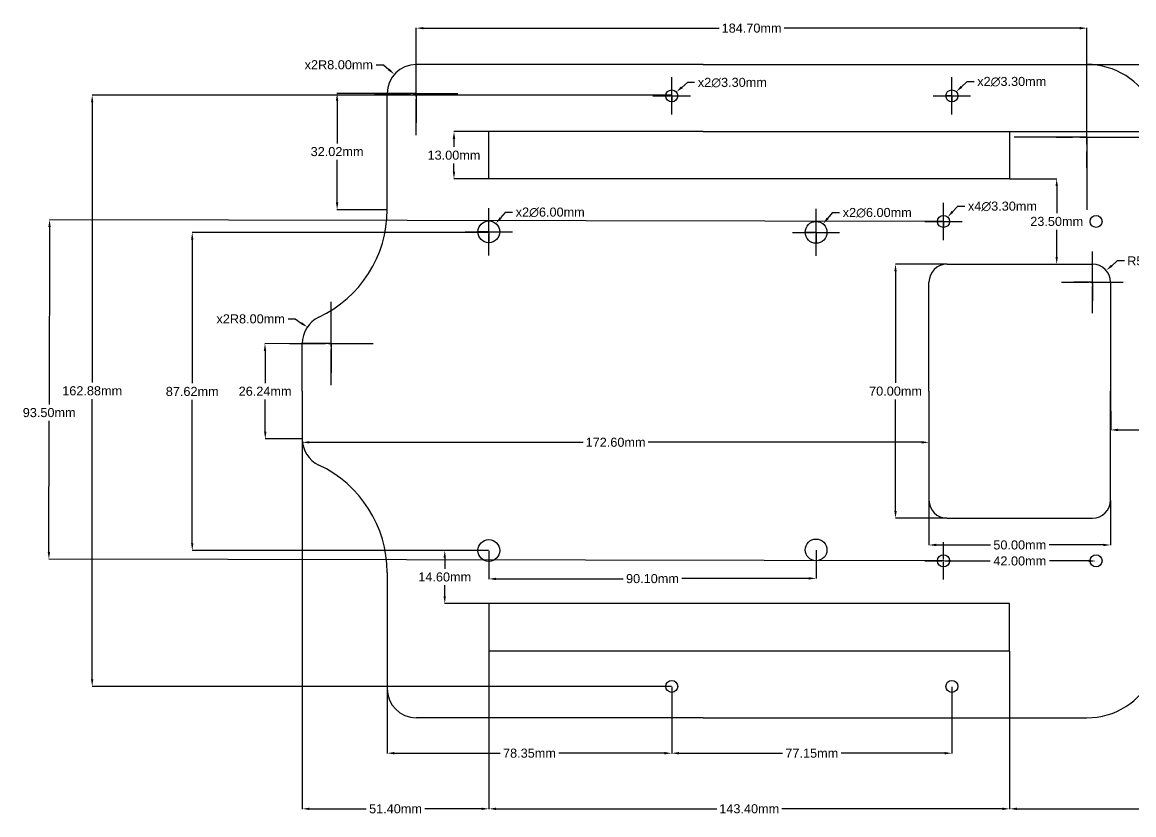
# Model space of a CAD drawing. Header units: millimetres. Extents: x -187 to 276, y -117 to 102.
# Drawn here: x -187.5 to 118.6, y -116.7 to 101.6 of the extents above; entities that cross this region are included whole.
import ezdxf

# ---------------------------------------------------------------- set-up
doc = ezdxf.new("R2010")
doc.units = ezdxf.units.MM
doc.linetypes.add('CENTER2', pattern=[28.575, 19.05, -3.175, 3.175, -3.175])
doc.layers.get('0').update_dxf_attribs({"lineweight": 30})
doc.layers.get('Defpoints').update_dxf_attribs({"lineweight": 30})
doc.layers.add('cotas', color=251, linetype='Continuous')
doc.styles.get("Standard").update_dxf_attribs({"font": 'arial.ttf'})
doc.dimstyles.new('escala_1-100', dxfattribs={"dimtxt": 2.5, "dimasz": 2, "dimexe": 0.05, "dimexo": 0.1, "dimgap": 1, "dimtad": 0, "dimtih": 1, "dimtoh": 1, "dimzin": 4, "dimdsep": 46, "dimtxsty": 'Standard', "dimcen": -0.09, "dimclrd": 253, "dimclre": 253, "dimclrt": 253, "dimadec": 0, "dimazin": 0, "dimtfac": 1, "dimtix": 1, "dimtofl": 0, "dimtmove": 0, "dimatfit": 3, "dimfxl": 1, "dimtolj": 1, "dimtzin": 0, "dimarcsym": 0})

# ---------------------------------------------------------------- blocks, each defined once
blk = doc.blocks.new('*D0')
at = {"layer": 'cotas', "color": 253, "lineweight": -2, "transparency": 16777216}
for p, q in [((-79, 90.1), (-79, 100.05)), ((-77, 100), (4.4, 100)), ((103.7, 100), (22.3, 100)), ((105.7, 90.1), (105.7, 100.05))]:
    blk.add_line(p, q, dxfattribs=at)
at = {"layer": 'cotas', "color": 253, "transparency": 16777216}
for points in [[(-77, 100.33), (-77, 99.67), (-79, 100)], [(103.7, 100.33), (103.7, 99.67), (105.7, 100)]]:
    blk.add_solid(points, dxfattribs=at)
at = {"layer": 'Defpoints', "color": 0, "transparency": 16777216}
for p in [(105.7, 100), (-79, 90), (105.7, 90)]:
    blk.add_point(p, dxfattribs=at)
at = {"layer": 'cotas', "color": 253, "transparency": 16777216, "insert": (13.35, 100), "char_height": 2.5, "attachment_point": 5}
blk.add_mtext('\\A1;184.70mm', dxfattribs=at)
blk = doc.blocks.new('*U1')
at = {"layer": 'cotas', "color": 0, "linetype": 'CENTER2', "transparency": 16777216}
for p, q in [((0, 4), (0, 23.5)), ((-8.5, 0), (-4, 0)), ((4, 0), (23.5, 0)), ((0, -8.5), (0, -4))]:
    blk.add_line(p, q, dxfattribs=at)
at = {"layer": 'cotas', "color": 0, "linetype": 'Continuous', "transparency": 16777216}
for p, q in [((-2, 0), (2, 0)), ((0, -2), (0, 2))]:
    blk.add_line(p, q, dxfattribs=at)
blk = doc.blocks.new('*U3')
at = {"layer": 'cotas', "color": 0, "linetype": 'CENTER2', "transparency": 16777216}
for p, q in [((0, 0.33), (0, 5.15)), ((-5.15, 0), (-0.33, 0)), ((0.33, 0), (5.15, 0)), ((0, -5.15), (0, -0.33))]:
    blk.add_line(p, q, dxfattribs=at)
at = {"layer": 'cotas', "color": 0, "linetype": 'Continuous', "transparency": 16777216}
for p, q in [((-0.165, 0), (0.165, 0)), ((0, -0.165), (0, 0.165))]:
    blk.add_line(p, q, dxfattribs=at)
blk = doc.blocks.new('*U4')
at = {"layer": 'cotas', "color": 0, "linetype": 'CENTER2', "transparency": 16777216}
for p, q in [((0, 0.33), (0, 5.15)), ((-5.15, 0), (-0.33, 0)), ((0.33, 0), (5.15, 0)), ((0, -5.15), (0, -0.33))]:
    blk.add_line(p, q, dxfattribs=at)
at = {"layer": 'cotas', "color": 0, "linetype": 'Continuous', "transparency": 16777216}
for p, q in [((-0.165, 0), (0.165, 0)), ((0, -0.165), (0, 0.165))]:
    blk.add_line(p, q, dxfattribs=at)
blk = doc.blocks.new('*U5')
at = {"layer": 'cotas', "color": 0, "linetype": 'CENTER2', "transparency": 16777216}
for p, q in [((0, 0.6), (0, 6.5)), ((-6.5, 0), (-0.6, 0)), ((0.6, 0), (6.5, 0)), ((0, -6.5), (0, -0.6))]:
    blk.add_line(p, q, dxfattribs=at)
at = {"layer": 'cotas', "color": 0, "linetype": 'Continuous', "transparency": 16777216}
for p, q in [((-0.3, 0), (0.3, 0)), ((0, -0.3), (0, 0.3))]:
    blk.add_line(p, q, dxfattribs=at)
blk = doc.blocks.new('*U6')
at = {"layer": 'cotas', "color": 0, "linetype": 'CENTER2', "transparency": 16777216}
for p, q in [((0, 0.33), (0, 5.15)), ((-5.15, 0), (-0.33, 0)), ((0.33, 0), (5.15, 0)), ((0, -5.15), (0, -0.33))]:
    blk.add_line(p, q, dxfattribs=at)
at = {"layer": 'cotas', "color": 0, "linetype": 'Continuous', "transparency": 16777216}
for p, q in [((-0.165, 0), (0.165, 0)), ((0, -0.165), (0, 0.165))]:
    blk.add_line(p, q, dxfattribs=at)
blk = doc.blocks.new('*U7')
at = {"layer": 'cotas', "color": 0, "linetype": 'CENTER2', "transparency": 16777216}
for p, q in [((0, 1), (0, 8.5)), ((-8.5, 0), (-1, 0)), ((1, 0), (8.5, 0)), ((0, -8.5), (0, -1))]:
    blk.add_line(p, q, dxfattribs=at)
at = {"layer": 'cotas', "color": 0, "linetype": 'Continuous', "transparency": 16777216}
for p, q in [((-0.5, 0), (0.5, 0)), ((0, -0.5), (0, 0.5))]:
    blk.add_line(p, q, dxfattribs=at)
blk = doc.blocks.new('*U9')
at = {"layer": 'cotas', "color": 0, "linetype": 'CENTER2', "transparency": 16777216}
for p, q in [((0, 0.6), (0, 6.5)), ((-6.5, 0), (-0.6, 0)), ((0.6, 0), (6.5, 0)), ((0, -6.5), (0, -0.6))]:
    blk.add_line(p, q, dxfattribs=at)
at = {"layer": 'cotas', "color": 0, "linetype": 'Continuous', "transparency": 16777216}
for p, q in [((-0.3, 0), (0.3, 0)), ((0, -0.3), (0, 0.3))]:
    blk.add_line(p, q, dxfattribs=at)
blk = doc.blocks.new('*D10')
at = {"layer": 'cotas', "color": 253, "lineweight": -2, "transparency": 16777216}
for p, q in [((105.7, 70.18), (105.7, 90.09)), ((125.97, 85.55), (123.15, 83.39)), ((127.97, 85.55), (125.97, 85.55)), ((105.52, 70), (85.61, 70)), ((105.61, 70), (105.79, 70)), ((105.7, 69.91), (105.7, 70.09)), ((105.7, 69.82), (105.7, 49.91)), ((105.88, 70), (125.79, 70))]:
    blk.add_line(p, q, dxfattribs=at)
at = {"layer": 'cotas', "color": 253, "transparency": 16777216}
blk.add_solid([(122.95, 83.66), (123.36, 83.13), (121.57, 82.17)], dxfattribs=at)
at = {"layer": 'Defpoints', "color": 0, "transparency": 16777216}
for p in [(121.57, 82.17), (105.7, 70)]:
    blk.add_point(p, dxfattribs=at)
at = {"layer": 'cotas', "color": 253, "transparency": 16777216, "insert": (139.23, 85.55), "char_height": 2.5, "attachment_point": 5}
blk.add_mtext('\\A1;x2R20.00mm', dxfattribs=at)
blk = doc.blocks.new('*U12')
at = {"layer": 'cotas', "color": 0, "linetype": 'CENTER2', "transparency": 16777216}
for p, q in [((0, 1.6), (0, 11.5)), ((-11.5, 0), (-1.6, 0)), ((1.6, 0), (11.5, 0)), ((0, -11.5), (0, -1.6))]:
    blk.add_line(p, q, dxfattribs=at)
at = {"layer": 'cotas', "color": 0, "linetype": 'Continuous', "transparency": 16777216}
for p, q in [((-0.8, 0), (0.8, 0)), ((0, -0.8), (0, 0.8))]:
    blk.add_line(p, q, dxfattribs=at)
blk = doc.blocks.new('*U13')
at = {"layer": 'cotas', "color": 0, "linetype": 'CENTER2', "transparency": 16777216}
for p, q in [((0, 1.6), (0, 11.5)), ((-11.5, 0), (-1.6, 0)), ((1.6, 0), (11.5, 0)), ((0, -11.5), (0, -1.6))]:
    blk.add_line(p, q, dxfattribs=at)
at = {"layer": 'cotas', "color": 0, "linetype": 'Continuous', "transparency": 16777216}
for p, q in [((-0.8, 0), (0.8, 0)), ((0, -0.8), (0, 0.8))]:
    blk.add_line(p, q, dxfattribs=at)
blk = doc.blocks.new('*D14')
at = {"layer": 'cotas', "color": 253, "lineweight": -2, "transparency": 16777216}
for p, q in [((-90.02, 89.91), (-88.02, 89.91)), ((-88.02, 89.91), (-86.52, 88.59)), ((-79, 82.18), (-79, 90.09)), ((-79.18, 82), (-87.09, 82)), ((-79.09, 82), (-78.91, 82)), ((-79, 81.91), (-79, 82.09)), ((-79, 81.82), (-79, 73.91)), ((-78.82, 82), (-70.91, 82))]:
    blk.add_line(p, q, dxfattribs=at)
at = {"layer": 'cotas', "color": 253, "transparency": 16777216}
blk.add_solid([(-86.3, 88.85), (-86.74, 88.34), (-85.01, 87.28)], dxfattribs=at)
at = {"layer": 'Defpoints', "color": 0, "transparency": 16777216}
for p in [(-85.01, 87.28), (-79, 82)]:
    blk.add_point(p, dxfattribs=at)
at = {"layer": 'cotas', "color": 253, "transparency": 16777216, "insert": (-100.31, 89.91), "char_height": 2.5, "attachment_point": 5}
blk.add_mtext('\\A1;x2R8.00mm', dxfattribs=at)
blk = doc.blocks.new('*D15')
at = {"layer": 'cotas', "color": 253, "lineweight": -2, "transparency": 16777216}
for p, q in [((-114.3, 19.9), (-112.3, 19.9)), ((-112.3, 19.9), (-110.65, 18.77)), ((-102.4, 13.3), (-102.4, 21.21)), ((-102.58, 13.12), (-110.49, 13.12)), ((-102.49, 13.12), (-102.31, 13.12)), ((-102.4, 13.03), (-102.4, 13.21)), ((-102.4, 12.94), (-102.4, 5.03)), ((-102.22, 13.12), (-94.31, 13.12))]:
    blk.add_line(p, q, dxfattribs=at)
at = {"layer": 'cotas', "color": 253, "transparency": 16777216}
blk.add_solid([(-110.46, 19.04), (-110.84, 18.49), (-109, 17.64)], dxfattribs=at)
at = {"layer": 'Defpoints', "color": 0, "transparency": 16777216}
for p in [(-109, 17.64), (-102.4, 13.12)]:
    blk.add_point(p, dxfattribs=at)
at = {"layer": 'cotas', "color": 253, "transparency": 16777216, "insert": (-124.59, 19.9), "char_height": 2.5, "attachment_point": 5}
blk.add_mtext('\\A1;x2R8.00mm', dxfattribs=at)
blk = doc.blocks.new('*D16')
at = {"layer": 'cotas', "color": 253, "lineweight": -2, "transparency": 16777216}
for p, q in [((-8.65, 81.53), (-8.65, 83.09)), ((-4.33, 84.99), (-5.86, 83.7)), ((-2.33, 84.99), (-4.33, 84.99)), ((-8.83, 81.35), (-10.39, 81.35)), ((-8.74, 81.35), (-8.56, 81.35)), ((-8.65, 81.26), (-8.65, 81.44)), ((-8.65, 81.17), (-8.65, 79.61)), ((-8.47, 81.35), (-6.91, 81.35))]:
    blk.add_line(p, q, dxfattribs=at)
at = {"layer": 'cotas', "color": 253, "transparency": 16777216}
blk.add_solid([(-6.08, 83.96), (-5.65, 83.45), (-7.39, 82.41)], dxfattribs=at)
at = {"layer": 'Defpoints', "color": 0, "transparency": 16777216}
for p in [(-9.91, 80.29), (-7.39, 82.41)]:
    blk.add_point(p, dxfattribs=at)
at = {"layer": 'cotas', "color": 253, "transparency": 16777216, "insert": (8.05, 84.99), "char_height": 2.5, "attachment_point": 5}
blk.add_mtext('\\A1;x2∅3.30mm', dxfattribs=at)
blk = doc.blocks.new('*D17')
at = {"layer": 'cotas', "color": 253, "lineweight": -2, "transparency": 16777216}
for p, q in [((-54.48, 49.25), (-55.77, 47.72)), ((-52.48, 49.25), (-54.48, 49.25)), ((-59, 44.08), (-59, 46.99)), ((-59.18, 43.9), (-62.09, 43.9)), ((-59.09, 43.9), (-58.91, 43.9)), ((-59, 43.81), (-59, 43.99)), ((-59, 43.72), (-59, 40.81)), ((-58.82, 43.9), (-55.91, 43.9))]:
    blk.add_line(p, q, dxfattribs=at)
at = {"layer": 'cotas', "color": 253, "transparency": 16777216}
blk.add_solid([(-56.03, 47.93), (-55.52, 47.5), (-57.06, 46.19)], dxfattribs=at)
at = {"layer": 'Defpoints', "color": 0, "transparency": 16777216}
for p in [(-57.06, 46.19), (-60.94, 41.61)]:
    blk.add_point(p, dxfattribs=at)
at = {"layer": 'cotas', "color": 253, "transparency": 16777216, "insert": (-42.1, 49.25), "char_height": 2.5, "attachment_point": 5}
blk.add_mtext('\\A1;x2∅6.00mm', dxfattribs=at)
blk = doc.blocks.new('*D18')
at = {"layer": 'cotas', "color": 253, "lineweight": -2, "transparency": 16777216}
for p, q in [((68.5, 81.53), (68.5, 83.09)), ((72.6, 85.24), (71.15, 83.86)), ((74.6, 85.24), (72.6, 85.24)), ((68.32, 81.35), (66.76, 81.35)), ((68.41, 81.35), (68.59, 81.35)), ((68.5, 81.26), (68.5, 81.44)), ((68.5, 81.17), (68.5, 79.61)), ((68.68, 81.35), (70.24, 81.35))]:
    blk.add_line(p, q, dxfattribs=at)
at = {"layer": 'cotas', "color": 253, "transparency": 16777216}
blk.add_solid([(70.92, 84.1), (71.38, 83.62), (69.7, 82.49)], dxfattribs=at)
at = {"layer": 'Defpoints', "color": 0, "transparency": 16777216}
for p in [(67.3, 80.21), (69.7, 82.49)]:
    blk.add_point(p, dxfattribs=at)
at = {"layer": 'cotas', "color": 253, "transparency": 16777216, "insert": (84.99, 85.24), "char_height": 2.5, "attachment_point": 5}
blk.add_mtext('\\A1;x2∅3.30mm', dxfattribs=at)
blk = doc.blocks.new('*D19')
at = {"layer": 'cotas', "color": 253, "lineweight": -2, "transparency": 16777216}
for p, q in [((35.56, 49.14), (34.29, 47.6)), ((37.56, 49.14), (35.56, 49.14)), ((31.1, 43.93), (31.1, 46.84)), ((30.92, 43.75), (28.01, 43.75)), ((31.01, 43.75), (31.19, 43.75)), ((31.1, 43.66), (31.1, 43.84)), ((31.1, 43.57), (31.1, 40.66)), ((31.28, 43.75), (34.19, 43.75))]:
    blk.add_line(p, q, dxfattribs=at)
at = {"layer": 'cotas', "color": 253, "transparency": 16777216}
blk.add_solid([(34.03, 47.82), (34.54, 47.39), (33.01, 46.06)], dxfattribs=at)
at = {"layer": 'Defpoints', "color": 0, "transparency": 16777216}
for p in [(33.01, 46.06), (29.19, 41.44)]:
    blk.add_point(p, dxfattribs=at)
at = {"layer": 'cotas', "color": 253, "transparency": 16777216, "insert": (47.95, 49.14), "char_height": 2.5, "attachment_point": 5}
blk.add_mtext('\\A1;x2∅6.00mm', dxfattribs=at)
blk = doc.blocks.new('*D20')
at = {"layer": 'cotas', "color": 253, "lineweight": -2, "transparency": 16777216}
for p, q in [((70.04, 50.89), (68.68, 49.42)), ((72.04, 50.89), (70.04, 50.89)), ((66.02, 46.75), (64.46, 46.75)), ((66.11, 46.75), (66.29, 46.75)), ((66.2, 46.93), (66.2, 48.49)), ((66.2, 46.66), (66.2, 46.84)), ((66.2, 46.57), (66.2, 45.01)), ((66.38, 46.75), (67.94, 46.75))]:
    blk.add_line(p, q, dxfattribs=at)
at = {"layer": 'cotas', "color": 253, "transparency": 16777216}
blk.add_solid([(68.44, 49.65), (68.93, 49.2), (67.32, 47.96)], dxfattribs=at)
at = {"layer": 'Defpoints', "color": 0, "transparency": 16777216}
for p in [(67.32, 47.96), (65.08, 45.54)]:
    blk.add_point(p, dxfattribs=at)
at = {"layer": 'cotas', "color": 253, "transparency": 16777216, "insert": (82.43, 50.89), "char_height": 2.5, "attachment_point": 5}
blk.add_mtext('\\A1;x4∅3.30mm', dxfattribs=at)
blk = doc.blocks.new('*D22')
at = {"layer": 'cotas', "color": 253, "lineweight": -2, "transparency": 16777216}
for p, q in [((107.2, 30.18), (107.2, 35.09)), ((114.03, 35.87), (112.51, 34.56)), ((116.03, 35.87), (114.03, 35.87)), ((107.02, 30), (102.11, 30)), ((107.11, 30), (107.29, 30)), ((107.2, 29.91), (107.2, 30.09)), ((107.2, 29.82), (107.2, 24.91)), ((107.38, 30), (112.29, 30))]:
    blk.add_line(p, q, dxfattribs=at)
at = {"layer": 'cotas', "color": 253, "transparency": 16777216}
blk.add_solid([(112.29, 34.82), (112.73, 34.31), (110.99, 33.26)], dxfattribs=at)
at = {"layer": 'Defpoints', "color": 0, "transparency": 16777216}
for p in [(110.99, 33.26), (107.2, 30)]:
    blk.add_point(p, dxfattribs=at)
at = {"layer": 'cotas', "color": 253, "transparency": 16777216, "insert": (124.35, 35.87), "char_height": 2.5, "attachment_point": 5}
blk.add_mtext('\\A1;R5.00mm', dxfattribs=at)
blk = doc.blocks.new('*D24')
at = {"layer": 'cotas', "color": 253, "lineweight": -2, "transparency": 16777216}
for p, q in [((-110.59, 13.12), (-120.7, 13.08)), ((-120.64, 11.09), (-120.61, 2.24)), ((-120.57, -11.15), (-120.6, -2.31)), ((-110.5, -13.12), (-120.61, -13.16))]:
    blk.add_line(p, q, dxfattribs=at)
at = {"layer": 'cotas', "color": 253, "transparency": 16777216}
for points in [[(-120.31, 11.09), (-120.98, 11.08), (-120.65, 13.09)], [(-120.23, -11.15), (-120.9, -11.16), (-120.56, -13.15)]]:
    blk.add_solid(points, dxfattribs=at)
at = {"layer": 'Defpoints', "color": 0, "transparency": 16777216}
for p in [(-110.49, 13.12), (-120.56, -13.15), (-110.4, -13.12)]:
    blk.add_point(p, dxfattribs=at)
at = {"layer": 'cotas', "color": 253, "transparency": 16777216, "insert": (-120.61, -0.03), "char_height": 2.5, "attachment_point": 5}
blk.add_mtext('\\A1;26.24mm', dxfattribs=at)
blk = doc.blocks.new('*D25')
at = {"layer": 'cotas', "color": 253, "lineweight": -2, "transparency": 16777216}
for p, q in [((-87.1, 82), (-100.84, 82)), ((-100.79, 80), (-100.79, 68.27)), ((-100.79, 51.98), (-100.79, 63.71)), ((-87.1, 49.98), (-100.84, 49.98))]:
    blk.add_line(p, q, dxfattribs=at)
at = {"layer": 'cotas', "color": 253, "transparency": 16777216}
for points in [[(-101.12, 80), (-100.46, 80), (-100.79, 82)], [(-101.12, 51.98), (-100.46, 51.98), (-100.79, 49.98)]]:
    blk.add_solid(points, dxfattribs=at)
at = {"layer": 'Defpoints', "color": 0, "transparency": 16777216}
for p in [(-87, 82), (-100.79, 49.98), (-87, 49.98)]:
    blk.add_point(p, dxfattribs=at)
at = {"layer": 'cotas', "color": 253, "transparency": 16777216, "insert": (-100.79, 65.99), "char_height": 2.5, "attachment_point": 5}
blk.add_mtext('\\A1;32.02mm', dxfattribs=at)
blk = doc.blocks.new('*D26')
at = {"layer": 'cotas', "color": 253, "lineweight": -2, "transparency": 16777216}
for p, q in [((-59.1, 71.5), (-68.65, 71.5)), ((-68.6, 69.5), (-68.6, 67.28)), ((-68.6, 60.5), (-68.6, 62.72)), ((-59.1, 58.5), (-68.65, 58.5))]:
    blk.add_line(p, q, dxfattribs=at)
at = {"layer": 'cotas', "color": 253, "transparency": 16777216}
for points in [[(-68.94, 69.5), (-68.27, 69.5), (-68.6, 71.5)], [(-68.94, 60.5), (-68.27, 60.5), (-68.6, 58.5)]]:
    blk.add_solid(points, dxfattribs=at)
at = {"layer": 'Defpoints', "color": 0, "transparency": 16777216}
for p in [(-68.6, 71.5), (-59, 71.5), (-59, 58.5)]:
    blk.add_point(p, dxfattribs=at)
at = {"layer": 'cotas', "color": 253, "transparency": 16777216, "insert": (-68.6, 65), "char_height": 2.5, "attachment_point": 5}
blk.add_mtext('\\A1;13.00mm', dxfattribs=at)
blk = doc.blocks.new('*D27')
at = {"layer": 'cotas', "color": 253, "lineweight": -2, "transparency": 16777216}
for p, q in [((67.1, 35), (52.94, 35)), ((52.99, 33), (52.99, 2.28)), ((52.99, -33), (52.99, -2.28)), ((67.1, -35), (52.94, -35))]:
    blk.add_line(p, q, dxfattribs=at)
at = {"layer": 'cotas', "color": 253, "transparency": 16777216}
for points in [[(52.65, 33), (53.32, 33), (52.99, 35)], [(52.65, -33), (53.32, -33), (52.99, -35)]]:
    blk.add_solid(points, dxfattribs=at)
at = {"layer": 'Defpoints', "color": 0, "transparency": 16777216}
for p in [(52.99, 35), (67.2, 35), (67.2, -35)]:
    blk.add_point(p, dxfattribs=at)
at = {"layer": 'cotas', "color": 253, "transparency": 16777216, "insert": (52.99, 0), "char_height": 2.5, "attachment_point": 5}
blk.add_mtext('\\A1;70.00mm', dxfattribs=at)
blk = doc.blocks.new('*D28')
at = {"layer": 'cotas', "color": 253, "lineweight": -2, "transparency": 16777216}
for p, q in [((62.2, -30.1), (62.2, -42.43)), ((112.2, -30.1), (112.2, -42.43)), ((64.2, -42.38), (79.11, -42.38)), ((110.2, -42.38), (95.29, -42.38))]:
    blk.add_line(p, q, dxfattribs=at)
at = {"layer": 'cotas', "color": 253, "transparency": 16777216}
for points in [[(64.2, -42.04), (64.2, -42.71), (62.2, -42.38)], [(110.2, -42.04), (110.2, -42.71), (112.2, -42.38)]]:
    blk.add_solid(points, dxfattribs=at)
at = {"layer": 'Defpoints', "color": 0, "transparency": 16777216}
for p in [(62.2, -30), (112.2, -30), (112.2, -42.38)]:
    blk.add_point(p, dxfattribs=at)
at = {"layer": 'cotas', "color": 253, "transparency": 16777216, "insert": (87.2, -42.38), "char_height": 2.5, "attachment_point": 5}
blk.add_mtext('\\A1;50.00mm', dxfattribs=at)
blk = doc.blocks.new('*D29')
at = {"layer": 'cotas', "color": 253, "lineweight": -2, "transparency": 16777216}
for p, q in [((-110.4, -0.1), (-110.4, -115.12)), ((-59, -71.6), (-59, -115.12)), ((-108.4, -115.07), (-92.79, -115.07)), ((-61, -115.07), (-76.61, -115.07))]:
    blk.add_line(p, q, dxfattribs=at)
at = {"layer": 'cotas', "color": 253, "transparency": 16777216}
for points in [[(-108.4, -114.74), (-108.4, -115.4), (-110.4, -115.07)], [(-61, -114.74), (-61, -115.4), (-59, -115.07)]]:
    blk.add_solid(points, dxfattribs=at)
at = {"layer": 'Defpoints', "color": 0, "transparency": 16777216}
for p in [(-110.4, 0), (-59, -71.5), (-59, -115.07)]:
    blk.add_point(p, dxfattribs=at)
at = {"layer": 'cotas', "color": 253, "transparency": 16777216, "insert": (-84.7, -115.07), "char_height": 2.5, "attachment_point": 5}
blk.add_mtext('\\A1;51.40mm', dxfattribs=at)
blk = doc.blocks.new('*D30')
at = {"layer": 'cotas', "color": 253, "lineweight": -2, "transparency": 16777216}
for p, q in [((-59, -71.6), (-59, -115.12)), ((84.4, -71.6), (84.4, -115.12)), ((-57, -115.07), (3.75, -115.07)), ((82.4, -115.07), (21.65, -115.07))]:
    blk.add_line(p, q, dxfattribs=at)
at = {"layer": 'cotas', "color": 253, "transparency": 16777216}
for points in [[(-57, -114.74), (-57, -115.4), (-59, -115.07)], [(82.4, -114.74), (82.4, -115.4), (84.4, -115.07)]]:
    blk.add_solid(points, dxfattribs=at)
at = {"layer": 'Defpoints', "color": 0, "transparency": 16777216}
for p in [(-59, -71.5), (84.4, -71.5), (84.4, -115.07)]:
    blk.add_point(p, dxfattribs=at)
at = {"layer": 'cotas', "color": 253, "transparency": 16777216, "insert": (12.7, -115.07), "char_height": 2.5, "attachment_point": 5}
blk.add_mtext('\\A1;143.40mm', dxfattribs=at)
blk = doc.blocks.new('*D31')
at = {"layer": 'cotas', "color": 253, "lineweight": -2, "transparency": 16777216}
for p, q in [((200, -0.1), (200, -115.12)), ((84.4, -71.6), (84.4, -115.12)), ((86.4, -115.07), (133.25, -115.07)), ((198, -115.07), (151.15, -115.07))]:
    blk.add_line(p, q, dxfattribs=at)
at = {"layer": 'cotas', "color": 253, "transparency": 16777216}
for points in [[(86.4, -114.74), (86.4, -115.4), (84.4, -115.07)], [(198, -114.74), (198, -115.4), (200, -115.07)]]:
    blk.add_solid(points, dxfattribs=at)
at = {"layer": 'Defpoints', "color": 0, "transparency": 16777216}
for p in [(200, 0), (84.4, -71.5), (200, -115.07)]:
    blk.add_point(p, dxfattribs=at)
at = {"layer": 'cotas', "color": 253, "transparency": 16777216, "insert": (142.2, -115.07), "char_height": 2.5, "attachment_point": 5}
blk.add_mtext('\\A1;115.60mm', dxfattribs=at)
blk = doc.blocks.new('*D32')
at = {"layer": 'cotas', "color": 253, "lineweight": -2, "transparency": 16777216}
for p, q in [((84.5, 58.5), (97.41, 58.5)), ((97.36, 56.5), (97.36, 49.03)), ((97.36, 37), (97.36, 44.47)), ((84.5, 35), (97.41, 35))]:
    blk.add_line(p, q, dxfattribs=at)
at = {"layer": 'cotas', "color": 253, "transparency": 16777216}
for points in [[(97.03, 56.5), (97.7, 56.5), (97.36, 58.5)], [(97.03, 37), (97.7, 37), (97.36, 35)]]:
    blk.add_solid(points, dxfattribs=at)
at = {"layer": 'Defpoints', "color": 0, "transparency": 16777216}
for p in [(84.4, 58.5), (84.4, 35), (97.36, 35)]:
    blk.add_point(p, dxfattribs=at)
at = {"layer": 'cotas', "color": 253, "transparency": 16777216, "insert": (97.36, 46.75), "char_height": 2.5, "attachment_point": 5}
blk.add_mtext('\\A1;23.50mm', dxfattribs=at)
blk = doc.blocks.new('*D33')
at = {"layer": 'cotas', "color": 253, "lineweight": -2, "transparency": 16777216}
for p, q in [((178.7, 0.08), (178.73, -10.56)), ((112.2, -0.1), (112.23, -10.74)), ((114.23, -10.69), (137.38, -10.63)), ((176.73, -10.52), (153.58, -10.58))]:
    blk.add_line(p, q, dxfattribs=at)
at = {"layer": 'cotas', "color": 253, "transparency": 16777216}
for points in [[(114.23, -10.35), (114.23, -11.02), (112.23, -10.69)], [(176.73, -10.19), (176.73, -10.85), (178.73, -10.51)]]:
    blk.add_solid(points, dxfattribs=at)
at = {"layer": 'Defpoints', "color": 0, "transparency": 16777216}
for p in [(112.2, 0), (178.7, 0.18), (178.73, -10.51)]:
    blk.add_point(p, dxfattribs=at)
at = {"layer": 'cotas', "color": 253, "transparency": 16777216, "insert": (145.48, -10.6), "char_height": 2.5, "attachment_point": 5}
blk.add_mtext('\\A1;66.50mm', dxfattribs=at)
blk = doc.blocks.new('*D34')
at = {"layer": 'cotas', "color": 253, "lineweight": -2, "transparency": 16777216}
for p, q in [((-110.4, -0.1), (-110.4, -14.15)), ((62.2, -0.1), (62.2, -14.15)), ((-108.4, -14.1), (-33.05, -14.1)), ((60.2, -14.1), (-15.15, -14.1))]:
    blk.add_line(p, q, dxfattribs=at)
at = {"layer": 'cotas', "color": 253, "transparency": 16777216}
for points in [[(-108.4, -13.77), (-108.4, -14.43), (-110.4, -14.1)], [(60.2, -13.77), (60.2, -14.43), (62.2, -14.1)]]:
    blk.add_solid(points, dxfattribs=at)
at = {"layer": 'Defpoints', "color": 0, "transparency": 16777216}
for p in [(-110.4, 0), (62.2, 0), (-110.4, -14.1)]:
    blk.add_point(p, dxfattribs=at)
at = {"layer": 'cotas', "color": 253, "transparency": 16777216, "insert": (-24.1, -14.1), "char_height": 2.5, "attachment_point": 5}
blk.add_mtext('\\A1;172.60mm', dxfattribs=at)
blk = doc.blocks.new('*D35')
at = {"layer": 'cotas', "color": 253, "lineweight": -2, "transparency": 16777216}
for p, q in [((-59.1, 43.72), (-140.73, 43.72)), ((-140.68, 41.72), (-140.68, 2.19)), ((-140.68, -41.9), (-140.68, -2.37)), ((-59.1, -43.9), (-140.73, -43.9))]:
    blk.add_line(p, q, dxfattribs=at)
at = {"layer": 'cotas', "color": 253, "transparency": 16777216}
for points in [[(-141.01, 41.72), (-140.35, 41.72), (-140.68, 43.72)], [(-141.01, -41.9), (-140.35, -41.9), (-140.68, -43.9)]]:
    blk.add_solid(points, dxfattribs=at)
at = {"layer": 'Defpoints', "color": 0, "transparency": 16777216}
for p in [(-140.68, 43.72), (-59, 43.72), (-59, -43.9)]:
    blk.add_point(p, dxfattribs=at)
at = {"layer": 'cotas', "color": 253, "transparency": 16777216, "insert": (-140.68, -0.09), "char_height": 2.5, "attachment_point": 5}
blk.add_mtext('\\A1;87.62mm', dxfattribs=at)
blk = doc.blocks.new('*D36')
at = {"layer": 'cotas', "color": 253, "lineweight": -2, "transparency": 16777216}
for p, q in [((-59, -44), (-58.99, -51.78)), ((31.1, -43.85), (31.11, -51.63)), ((-56.99, -51.73), (-22.03, -51.67)), ((29.11, -51.59), (-5.84, -51.65))]:
    blk.add_line(p, q, dxfattribs=at)
at = {"layer": 'cotas', "color": 253, "transparency": 16777216}
for points in [[(-56.99, -51.4), (-56.99, -52.06), (-58.99, -51.73)], [(29.11, -51.25), (29.11, -51.92), (31.11, -51.58)]]:
    blk.add_solid(points, dxfattribs=at)
at = {"layer": 'Defpoints', "color": 0, "transparency": 16777216}
for p in [(-59, -43.9), (31.1, -43.75), (-58.99, -51.73)]:
    blk.add_point(p, dxfattribs=at)
at = {"layer": 'cotas', "color": 253, "transparency": 16777216, "insert": (-13.94, -51.66), "char_height": 2.5, "attachment_point": 5}
blk.add_mtext('\\A1;90.10mm', dxfattribs=at)
blk = doc.blocks.new('*D37')
at = {"layer": 'cotas', "color": 253, "lineweight": -2, "transparency": 16777216}
for p, q in [((-8.75, 81.53), (-168.28, 81.53)), ((-168.23, 79.53), (-168.23, 2.37)), ((-168.23, -79.35), (-168.23, -2.19)), ((-8.75, -81.35), (-168.28, -81.35))]:
    blk.add_line(p, q, dxfattribs=at)
at = {"layer": 'cotas', "color": 253, "transparency": 16777216}
for points in [[(-168.56, 79.53), (-167.9, 79.53), (-168.23, 81.53)], [(-168.56, -79.35), (-167.9, -79.35), (-168.23, -81.35)]]:
    blk.add_solid(points, dxfattribs=at)
at = {"layer": 'Defpoints', "color": 0, "transparency": 16777216}
for p in [(-8.65, 81.53), (-168.23, -81.35), (-8.65, -81.35)]:
    blk.add_point(p, dxfattribs=at)
at = {"layer": 'cotas', "color": 253, "transparency": 16777216, "insert": (-168.23, 0.09), "char_height": 2.5, "attachment_point": 5}
blk.add_mtext('\\A1;162.88mm', dxfattribs=at)
blk = doc.blocks.new('*D38')
at = {"layer": 'cotas', "color": 253, "lineweight": -2, "transparency": 16777216}
for p, q in [((-59.1, -43.9), (-71.2, -43.9)), ((-71.15, -45.9), (-71.15, -48.92)), ((-71.15, -56.5), (-71.15, -53.48)), ((-59.1, -58.5), (-71.2, -58.5))]:
    blk.add_line(p, q, dxfattribs=at)
at = {"layer": 'cotas', "color": 253, "transparency": 16777216}
for points in [[(-71.48, -45.9), (-70.82, -45.9), (-71.15, -43.9)], [(-71.48, -56.5), (-70.82, -56.5), (-71.15, -58.5)]]:
    blk.add_solid(points, dxfattribs=at)
at = {"layer": 'Defpoints', "color": 0, "transparency": 16777216}
for p in [(-71.15, -43.9), (-59, -43.9), (-59, -58.5)]:
    blk.add_point(p, dxfattribs=at)
at = {"layer": 'cotas', "color": 253, "transparency": 16777216, "insert": (-71.15, -51.2), "char_height": 2.5, "attachment_point": 5}
blk.add_mtext('\\A1;14.60mm', dxfattribs=at)
blk = doc.blocks.new('*D39')
at = {"layer": 'cotas', "color": 253, "lineweight": -2, "transparency": 16777216}
for p, q in [((66.2, -46.85), (66.2, -46.84)), ((68.2, -46.79), (79.06, -46.79)), ((106.2, -46.79), (95.34, -46.79)), ((108.2, -46.85), (108.2, -46.84))]:
    blk.add_line(p, q, dxfattribs=at)
at = {"layer": 'cotas', "color": 253, "transparency": 16777216}
for points in [[(68.2, -46.46), (68.2, -47.12), (66.2, -46.79)], [(106.2, -46.46), (106.2, -47.12), (108.2, -46.79)]]:
    blk.add_solid(points, dxfattribs=at)
at = {"layer": 'Defpoints', "color": 0, "transparency": 16777216}
for p in [(66.2, -46.75), (108.2, -46.75), (108.2, -46.79)]:
    blk.add_point(p, dxfattribs=at)
at = {"layer": 'cotas', "color": 253, "transparency": 16777216, "insert": (87.2, -46.79), "char_height": 2.5, "attachment_point": 5}
blk.add_mtext('\\A1;42.00mm', dxfattribs=at)
blk = doc.blocks.new('*D40')
at = {"layer": 'cotas', "color": 253, "lineweight": -2, "transparency": 16777216}
for p, q in [((-87, -81.45), (-87, -99.8)), ((-8.65, -81.45), (-8.65, -99.8)), ((-85, -99.75), (-55.91, -99.75)), ((-10.65, -99.75), (-39.74, -99.75))]:
    blk.add_line(p, q, dxfattribs=at)
at = {"layer": 'cotas', "color": 253, "transparency": 16777216}
for points in [[(-85, -99.41), (-85, -100.08), (-87, -99.75)], [(-10.65, -99.41), (-10.65, -100.08), (-8.65, -99.75)]]:
    blk.add_solid(points, dxfattribs=at)
at = {"layer": 'Defpoints', "color": 0, "transparency": 16777216}
for p in [(-87, -81.35), (-8.65, -81.35), (-8.65, -99.75)]:
    blk.add_point(p, dxfattribs=at)
at = {"layer": 'cotas', "color": 253, "transparency": 16777216, "insert": (-47.82, -99.75), "char_height": 2.5, "attachment_point": 5}
blk.add_mtext('\\A1;78.35mm', dxfattribs=at)
blk = doc.blocks.new('*D41')
at = {"layer": 'cotas', "color": 253, "lineweight": -2, "transparency": 16777216}
for p, q in [((-8.65, -81.45), (-8.65, -99.8)), ((68.5, -81.45), (68.5, -99.8)), ((-6.65, -99.75), (21.84, -99.75)), ((66.5, -99.75), (38.01, -99.75))]:
    blk.add_line(p, q, dxfattribs=at)
at = {"layer": 'cotas', "color": 253, "transparency": 16777216}
for points in [[(-6.65, -99.41), (-6.65, -100.08), (-8.65, -99.75)], [(66.5, -99.41), (66.5, -100.08), (68.5, -99.75)]]:
    blk.add_solid(points, dxfattribs=at)
at = {"layer": 'Defpoints', "color": 0, "transparency": 16777216}
for p in [(-8.65, -81.35), (68.5, -81.35), (68.5, -99.75)]:
    blk.add_point(p, dxfattribs=at)
at = {"layer": 'cotas', "color": 253, "transparency": 16777216, "insert": (29.93, -99.75), "char_height": 2.5, "attachment_point": 5}
blk.add_mtext('\\A1;77.15mm', dxfattribs=at)
blk = doc.blocks.new('*D42')
at = {"layer": 'cotas', "color": 253, "lineweight": -2, "transparency": 16777216}
for p, q in [((66.28, 46.75), (-180.02, 47.22)), ((-179.98, 45.22), (-180.07, -3.64)), ((-180.15, -44.28), (-180.08, -8.19)), ((66.1, -46.75), (-180.2, -46.28))]:
    blk.add_line(p, q, dxfattribs=at)
at = {"layer": 'cotas', "color": 253, "transparency": 16777216}
for points in [[(-180.31, 45.22), (-179.64, 45.22), (-179.97, 47.22)], [(-180.48, -44.28), (-179.81, -44.28), (-180.15, -46.28)]]:
    blk.add_solid(points, dxfattribs=at)
at = {"layer": 'Defpoints', "color": 0, "transparency": 16777216}
for p in [(-179.97, 47.22), (66.38, 46.75), (66.2, -46.75)]:
    blk.add_point(p, dxfattribs=at)
at = {"layer": 'cotas', "color": 253, "transparency": 16777216, "insert": (-180.07, -5.92), "char_height": 2.5, "attachment_point": 5}
blk.add_mtext('\\A1;93.50mm', dxfattribs=at)
blk = doc.blocks.new('*U43')
at = {"layer": 'cotas', "color": 0, "linetype": 'CENTER2', "transparency": 16777216}
for p, q in [((0, 0.33), (0, 5.15)), ((-5.15, 0), (-0.33, 0)), ((0.33, 0), (5.15, 0)), ((0, -5.15), (0, -0.33))]:
    blk.add_line(p, q, dxfattribs=at)
at = {"layer": 'cotas', "color": 0, "linetype": 'Continuous', "transparency": 16777216}
for p, q in [((-0.165, 0), (0.165, 0)), ((0, -0.165), (0, 0.165))]:
    blk.add_line(p, q, dxfattribs=at)
blk = doc.blocks.new('*D44')
at = {"layer": 'cotas', "color": 253, "lineweight": -2, "transparency": 16777216}
for p, q in [((84.5, 90), (154.32, 90)), ((154.27, 88), (154.27, 83.03)), ((154.27, 73.5), (154.27, 78.47)), ((84.5, 71.5), (154.32, 71.5))]:
    blk.add_line(p, q, dxfattribs=at)
at = {"layer": 'cotas', "color": 253, "transparency": 16777216}
for points in [[(153.94, 88), (154.6, 88), (154.27, 90)], [(153.94, 73.5), (154.6, 73.5), (154.27, 71.5)]]:
    blk.add_solid(points, dxfattribs=at)
at = {"layer": 'Defpoints', "color": 0, "transparency": 16777216}
for p in [(84.4, 90), (154.27, 90), (84.4, 71.5)]:
    blk.add_point(p, dxfattribs=at)
at = {"layer": 'cotas', "color": 253, "transparency": 16777216, "insert": (154.27, 80.75), "char_height": 2.5, "attachment_point": 5}
blk.add_mtext('\\A1;18.50mm', dxfattribs=at)

msp = doc.modelspace()

# ---------------------------------------------------------------- linework, layer by layer
at = {"lineweight": 30}
for p, q in [((0, 90), (-79, 90)), ((0, 90), (105.7, 90)), ((-87, 49.979), (-87, 82)), ((0, 71.5), (-59, 71.5)), ((-59, 58.5), (-59, 71.5)), ((0, 71.5), (84.4, 71.5)), ((0, 58.5), (-59, 58.5)), ((67.2, 35), (87.2, 35)), ((87.2, 35), (107.2, 35)), ((62.2, 0), (62.2, 30)), ((112.2, 30), (112.2, 0)), ((-110.4, 0), (-110.4, 13.12)), ((-110.4, 0), (-110.4, -13.12)), ((62.2, 0), (62.2, -30)), ((112.2, -30), (112.2, 0)), ((67.2, -35), (87.2, -35)), ((87.2, -35), (107.2, -35)), ((-87, -49.979), (-87, -82)), ((0, -58.5), (-59, -58.5)), ((-59, -58.5), (-59, -71.5)), ((0, -90), (-79, -90)), ((0, -90), (105.7, -90))]:
    msp.add_line(p, q, dxfattribs=at)
at = {"color": 7}
msp.add_line((-59, -71.5), (84.4, -71.5), dxfattribs=at)
at = {"lineweight": 30}
for points in [[(0, 71.5), (84.4, 71.5), (84.4, 58.5), (0, 58.5)], [(84.4, -71.5), (84.4, -58.5), (0, -58.5)]]:
    msp.add_lwpolyline(points, dxfattribs=at)
for centre, radius in [((-8.65, 81.35), 1.65), ((68.5, 81.35), 1.65), ((-59, 43.9), 3), ((31.1, 43.75), 3), ((66.2, 46.75), 1.65), ((108.2, 46.75), 1.65), ((-59, -43.9), 3), ((31.1, -43.75), 3), ((66.2, -46.75), 1.65), ((108.2, -46.75), 1.65), ((-8.65, -81.35), 1.65), ((68.5, -81.35), 1.65)]:
    msp.add_circle(centre, radius, dxfattribs=at)
for centre, radius, start, end in [((-79, 82), 8, 90, 180), ((105.7, 70), 20, 25.59222, 90), ((-119.729, 49.979), 32.729, 295.18083, 0), ((67.2, 30), 5, 90, 180), ((107.2, 30), 5, 0, 90), ((-102.4, 13.12), 8, 115.18083, 180), ((-102.4, -13.12), 8, 180, 244.81917), ((-119.729, -49.979), 32.729, 0, 64.81917), ((67.2, -30), 5, 180, 270), ((107.2, -30), 5, 270, 0), ((105.7, -70), 20, 270, 334.40778), ((-79, -82), 8, 180, 270)]:
    msp.add_arc(centre, radius, start, end, dxfattribs=at)

# ---------------------------------------------------------------- block references
at = {"layer": 'cotas', "color": 253, "linetype": 'CENTER2'}
for name, p in [('*U12', (-79, 82)), ('*U1', (105.7, 70)), ('*U6', (-8.65, 81.35)), ('*U3', (68.5, 81.35)), ('*U9', (-59, 43.9)), ('*U5', (31.1, 43.75)), ('*U4', (66.2, 46.75)), ('*U7', (107.2, 30)), ('*U13', (-102.4, 13.12)), ('*U43', (66.2, -46.75))]:
    msp.add_blockref(name, p, dxfattribs=at)

# ---------------------------------------------------------------- dimensions: what is measured, and where the dimension line sits
at = {"layer": 'cotas'}
dim = msp.add_linear_dim(base=(105.7, 100), p1=(-79, 90), p2=(105.7, 90), dimstyle='escala_1-100', override={"dimpost": 'mm'}, dxfattribs=at)
dim.commit()
dim.dimension.update_dxf_attribs({"geometry": '*D0', "text_midpoint": (13.35, 100)})
at = {"layer": 'cotas', "color": 253}
for center, mpoint, picture, middle in [((-79, 82), (-85.014, 87.276), '*D14', (-100.309, 89.914)), ((-102.4, 13.12), (-109.001, 17.64), '*D15', (-124.589, 19.899))]:
    dim = msp.add_radius_dim(center=center, mpoint=mpoint, text='x2<>', dimstyle='escala_1-100', override={"dimpost": 'mm'}, dxfattribs=at)
    dim.commit()
    dim.dimension.update_dxf_attribs({"geometry": picture, "text_midpoint": middle})
for base, p1, p2, picture, middle in [((154.271, 90), (84.4, 71.5), (84.4, 90), '*D44', (154.271, 80.75)), ((-168.23, -81.35), (-8.65, 81.53), (-8.65, -81.35), '*D37', (-168.23, 0.09)), ((-100.789, 49.979), (-87, 82), (-87, 49.979), '*D25', (-100.789, 65.989)), ((-68.604, 71.5), (-59, 58.5), (-59, 71.5), '*D26', (-68.604, 65)), ((97.365, 35), (84.4, 58.5), (84.4, 35), '*D32', (97.365, 46.75)), ((-140.681, 43.72), (-59, -43.9), (-59, 43.72), '*D35', (-140.681, -0.09)), ((52.987, 35), (67.2, -35), (67.2, 35), '*D27', (52.987, 0)), ((-71.151, -43.9), (-59, -58.5), (-59, -43.9), '*D38', (-71.151, -51.2))]:
    dim = msp.add_linear_dim(base=base, p1=p1, p2=p2, angle=90, dimstyle='escala_1-100', override={"dimpost": 'mm'}, dxfattribs=at)
    dim.commit()
    dim.dimension.update_dxf_attribs({"geometry": picture, "text_midpoint": middle})
at = {"layer": 'cotas'}
dim = msp.add_radius_dim(center=(105.7, 70), mpoint=(121.568, 82.174), text='x2<>', dimstyle='escala_1-100', override={"dimpost": 'mm'}, dxfattribs=at)
dim.commit()
dim.dimension.update_dxf_attribs({"geometry": '*D10', "text_midpoint": (139.233, 85.554), "dimtype": 164})
at = {"layer": 'cotas', "color": 253}
for p1, p2, text, picture, middle in [((-9.911, 80.286), (-7.389, 82.414), 'x2<>', '*D16', (8.052, 84.995)), ((67.303, 80.215), (69.697, 82.485), 'x2<>', '*D18', (84.985, 85.238)), ((65.077, 45.541), (67.323, 47.959), 'x4<>', '*D20', (82.43, 50.89)), ((-60.937, 41.609), (-57.063, 46.191), 'x2<>', '*D17', (-42.095, 49.245)), ((29.188, 41.438), (33.012, 46.062), 'x2<>', '*D19', (47.947, 49.144))]:
    dim = msp.add_diameter_dim_2p(p1=p1, p2=p2, text=text, dimstyle='escala_1-100', override={"dimpost": 'mm'}, dxfattribs=at)
    dim.commit()
    dim.dimension.update_dxf_attribs({"geometry": picture, "text_midpoint": middle})
dim = msp.add_linear_dim(base=(-179.972, 47.224), p1=(66.2, -46.75), p2=(66.38, 46.75), angle=89.8897, dimstyle='escala_1-100', override={"dimpost": 'mm'}, dxfattribs=at)
dim.commit()
dim.dimension.update_dxf_attribs({"geometry": '*D42', "text_midpoint": (-180.074, -5.916), "dimtype": 161})
dim = msp.add_radius_dim(center=(107.2, 30), mpoint=(110.992, 33.259), dimstyle='escala_1-100', override={"dimpost": 'mm'}, dxfattribs=at)
dim.commit()
dim.dimension.update_dxf_attribs({"geometry": '*D22', "text_midpoint": (124.345, 35.866)})
for p1, p2, distance, picture, middle in [((-110.49, 13.12), (-110.4, -13.12), -10.161, '*D24', (-120.606, -0.035)), ((112.2, 0), (178.7, 0.18), -10.693, '*D33', (145.479, -10.603)), ((31.1, -43.75), (-59, -43.9), 7.835, '*D36', (-13.937, -51.66))]:
    dim = msp.add_aligned_dim(p1=p1, p2=p2, distance=distance, dimstyle='escala_1-100', override={"dimpost": 'mm'}, dxfattribs=at)
    dim.commit()
    dim.dimension.update_dxf_attribs({"geometry": picture, "text_midpoint": middle})
for base, p1, p2, picture, middle in [((-59, -115.07), (-110.4, 0), (-59, -71.5), '*D29', (-84.7, -115.07)), ((-110.4, -14.099), (62.2, 0), (-110.4, 0), '*D34', (-24.1, -14.099)), ((200, -115.07), (84.4, -71.5), (200, 0), '*D31', (142.2, -115.07)), ((112.2, -42.377), (62.2, -30), (112.2, -30), '*D28', (87.2, -42.377)), ((108.2, -46.789), (66.2, -46.75), (108.2, -46.75), '*D39', (87.2, -46.789)), ((84.4, -115.07), (-59, -71.5), (84.4, -71.5), '*D30', (12.7, -115.07)), ((-8.65, -99.746), (-87, -81.35), (-8.65, -81.35), '*D40', (-47.825, -99.746)), ((68.5, -99.746), (-8.65, -81.35), (68.5, -81.35), '*D41', (29.925, -99.746))]:
    dim = msp.add_linear_dim(base=base, p1=p1, p2=p2, dimstyle='escala_1-100', override={"dimpost": 'mm'}, dxfattribs=at)
    dim.commit()
    dim.dimension.update_dxf_attribs({"geometry": picture, "text_midpoint": middle})

doc.saveas('drawing.dxf')
